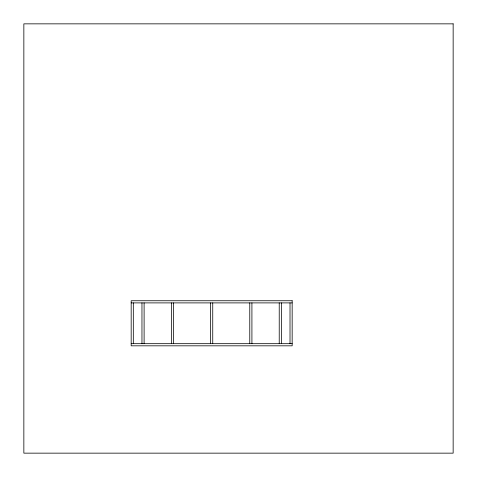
<?xml version="1.0" encoding="UTF-8"?>
<svg xmlns="http://www.w3.org/2000/svg" width="477" height="477" viewBox="0 0 477 477"><rect width="100%" height="100%" fill="white"/><g stroke="black" fill="none" stroke-linecap="round" stroke-linejoin="round"><path stroke-width="0.72" d="M131.175 302.895L292.162 302.895M131.175 343.678L292.162 343.678M290.016 302.895L290.016 343.678M281.376 302.895L281.376 343.678M279.23 302.895L279.23 343.678M251.916 302.895L251.916 343.678M249.769 302.895L249.769 343.678M212.742 302.895L212.742 343.678M210.595 302.895L210.595 343.678M173.568 302.895L173.568 343.678M171.422 302.895L171.422 343.678M144.108 302.895L144.108 343.678M141.961 302.895L141.961 343.678M133.321 302.895L133.321 343.678M453.15 23.85L23.85 23.85L23.85 453.15L453.15 453.15L453.15 23.85M292.162 300.748L131.175 300.748L131.175 345.825L292.162 345.825L292.162 300.748"/></g></svg>
